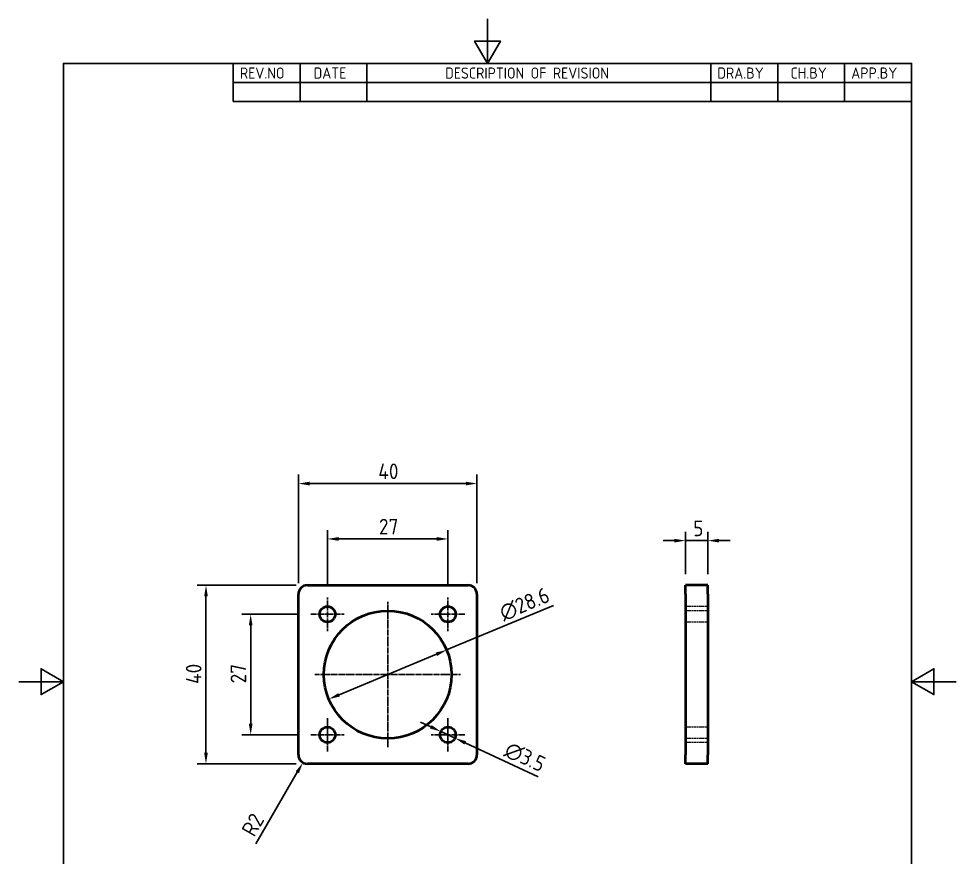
# Model space of a CAD drawing. Header units: millimetres. Extents: x 0 to 210, y 0 to 297.
# Drawn here: x 0 to 210, y 109.2 to 297 of the extents above; entities that cross this region are included whole.
import ezdxf

# ---------------------------------------------------------------- set-up
doc = ezdxf.new("R2010")
doc.units = ezdxf.units.MM
doc.linetypes.add('CHAIN', pattern=[0.7087, 0.4724, -0.0591, 0.1181, -0.0591])
doc.linetypes.add('DASHED', pattern=[0.2067, 0.1654, -0.0413])
doc.layers.get('0').update_dxf_attribs({"color": 3, "lineweight": 25, "true_color": 0x00ff00})
for name, color, linetype, lineweight, true_color in [('가려진 것(ISO)', 2, 'DASHED', 18, 0xffff00), ('가시적인 것(ISO)', 3, 'Continuous', 40, 0x00ff00), ('기호(ISO)', 5, 'Continuous', 25, 0x0000ff), ('중심 표식(ISO)', 1, 'Continuous', 25, 0xff0000), ('치수(ISO)', 2, 'Continuous', 25, 0xffff00)]:
    doc.layers.add(name, color=color, linetype=linetype, lineweight=lineweight, true_color=true_color)
doc.layers.add('경계(ISO)', color=7, linetype='Continuous', lineweight=25)
doc.styles.add('ISO ProportionalPSTEK', font='isocp.shx')
doc.styles.add('치수 텍스트_PSTEK_POSCO', font='isocp.shx')
doc.dimstyles.new('치수_PSTEK_POSCO', dxfattribs={"dimtxt": 3.5, "dimasz": 2.5, "dimexe": 2, "dimexo": 2.5, "dimgap": 1, "dimtad": 1, "dimrnd": 1e-08, "dimdsep": 46, "dimtxsty": '치수 텍스트_PSTEK_POSCO', "dimcen": 0.09, "dimdle": 10, "dimclrd": 7, "dimclre": 7, "dimclrt": 2, "dimadec": 1, "dimazin": 2, "dimtfac": 1, "dimtmove": 0, "dimatfit": 3, "dimfxl": 1, "dimtolj": 1, "dimlwd": -1, "dimlwe": -1, "dimarcsym": 0})

# ---------------------------------------------------------------- blocks, each defined once
blk = doc.blocks.new('경계 Default Border')
at = {"layer": '경계(ISO)', "flags": 128}
for points in [[(105, 297.0000076293945), (105, 287.0000076293945), (102.1132469177246, 292.0000076293945), (107.8867530822754, 292.0000076293945), (105, 287.0000076293945)], [(10, 10), (10, 287.0000076293945), (200, 287.0000076293945), (200, 10), (10, 10)], [(0, 148.5000038146973), (10, 148.5000038146973), (5, 151.3867473602295), (5, 145.6132507324219), (10, 148.5000038146973)], [(210, 148.5000038146973), (200, 148.5000038146973), (205, 151.3867473602295), (205, 145.6132507324219), (200, 148.5000038146973)]]:
    blk.add_lwpolyline(points, dxfattribs=at)
blk = doc.blocks.new('리비전 내역')
at = {"layer": '기호(ISO)'}
for p, q in [((48.00000000000001, 287.0000076293945), (200, 287.0000076293945)), ((48.00000000000001, 287.0000076293945), (48.00000000000001, 282.7200076293945)), ((63.00000000000001, 287.0000076293945), (63.00000000000001, 282.7200076293945)), ((78, 287.0000076293945), (78, 282.7200076293945)), ((155, 287.0000076293945), (155, 282.7200076293945)), ((170, 287.0000076293945), (170, 282.7200076293945)), ((185, 287.0000076293945), (185, 282.7200076293945)), ((200, 287.0000076293945), (200, 282.7200076293945)), ((48.00000000000001, 282.7200076293945), (200, 282.7200076293945)), ((48.00000000000001, 282.7200076293945), (48.00000000000001, 278.4400076293945)), ((63.00000000000001, 282.7200076293945), (63.00000000000001, 278.4400076293945)), ((78, 282.7200076293945), (78, 278.4400076293945)), ((155, 282.7200076293945), (155, 278.4400076293945)), ((170, 282.7200076293945), (170, 278.4400076293945)), ((185, 282.7200076293945), (185, 278.4400076293945)), ((200, 282.7200076293945), (200, 278.4400076293945)), ((48.00000000000001, 278.4400076293945), (200, 278.4400076293945))]:
    blk.add_line(p, q, dxfattribs=at)
at = {"layer": '기호(ISO)', "color": 2, "true_color": 0xffff00, "char_height": 2.5, "attachment_point": 7, "style": 'ISO ProportionalPSTEK'}
for s, insert in [('REV.NO', (49.5271157026291, 283.5831900503393)), ('DATE', (66.05423110723495, 283.5831900503393)), ('DESCRIPTION OF REVISION', (95.50702043336295, 283.5831900503393)), ('DRA.BY', (156.4757339553203, 283.5831900503393)), ('CH.BY', (172.8642915086116, 283.5831900503393)), ('APP.BY', (186.4777339604403, 283.5831900503393))]:
    blk.add_mtext(s, dxfattribs=dict(at, insert=insert))
blk = doc.blocks.new('*D23')
at = {"layer": 'Defpoints', "color": 0, "transparency": 16777216}
for p in [(149.3494158252089, 180.096578824102), (149.3494158252089, 170.096578824102), (154.3494158252089, 170.096578824102)]:
    blk.add_point(p, dxfattribs=at)
at = {"layer": '치수(ISO)', "color": 7, "transparency": 16777216}
for p, q in [((149.3494158252089, 172.596578824102), (149.3494158252089, 182.096578824102)), ((154.3494158252089, 172.596578824102), (154.3494158252089, 182.096578824102)), ((146.8494158252089, 180.096578824102), (144.3494158252089, 180.096578824102)), ((154.3494158252089, 180.096578824102), (149.3494158252089, 180.096578824102)), ((156.8494158252089, 180.096578824102), (159.3494158252089, 180.096578824102))]:
    blk.add_line(p, q, dxfattribs=at)
for points in [[(146.8494158252089, 180.5132454907686), (146.8494158252089, 179.6799121574353), (149.3494158252089, 180.096578824102)], [(156.8494158252089, 180.5132454907686), (156.8494158252089, 179.6799121574353), (154.3494158252089, 180.096578824102)]]:
    blk.add_solid(points, dxfattribs=at)
at = {"layer": '치수(ISO)', "color": 2, "transparency": 16777216, "insert": (151.0769284517936, 182.846578824102), "char_height": 3.5, "attachment_point": 4, "style": '치수 텍스트_PSTEK_POSCO'}
blk.add_mtext('\\A1;5', dxfattribs=at)
blk = doc.blocks.new('*D24')
at = {"layer": 'Defpoints', "color": 0, "transparency": 16777216}
for p in [(102.6478944240974, 192.8761866151447), (62.64789442409739, 168.0965788241019), (102.6478944240974, 168.0965788241019)]:
    blk.add_point(p, dxfattribs=at)
at = {"layer": '치수(ISO)', "color": 7, "transparency": 16777216}
for p, q in [((62.64789442409739, 170.5965788241019), (62.64789442409739, 194.8761866151447)), ((102.6478944240974, 170.5965788241019), (102.6478944240974, 194.8761866151447)), ((65.14789442409739, 192.8761866151447), (100.1478944240974, 192.8761866151447))]:
    blk.add_line(p, q, dxfattribs=at)
for points in [[(65.14789442409739, 193.2928532818113), (65.14789442409739, 192.459519948478), (62.64789442409739, 192.8761866151447)], [(100.1478944240974, 193.2928532818113), (100.1478944240974, 192.459519948478), (102.6478944240974, 192.8761866151447)]]:
    blk.add_solid(points, dxfattribs=at)
at = {"layer": '치수(ISO)', "color": 2, "transparency": 16777216, "insert": (80.54651647134146, 195.6261866151447), "char_height": 3.5, "attachment_point": 4, "style": '치수 텍스트_PSTEK_POSCO'}
blk.add_mtext('\\A1;40', dxfattribs=at)
blk = doc.blocks.new('*D25')
at = {"layer": 'Defpoints', "color": 0, "transparency": 16777216}
for p in [(64.6478944240974, 170.096578824102), (41.94108339968967, 130.096578824102), (64.6478944240974, 130.0965788241019)]:
    blk.add_point(p, dxfattribs=at)
at = {"layer": '치수(ISO)', "color": 7, "transparency": 16777216}
for p, q in [((62.14789442409739, 170.096578824102), (39.94108339968967, 170.096578824102)), ((41.94108339968967, 167.596578824102), (41.94108339968967, 132.596578824102)), ((62.1478944240974, 130.096578824102), (39.94108339968967, 130.096578824102))]:
    blk.add_line(p, q, dxfattribs=at)
for points in [[(41.52441673302301, 167.596578824102), (42.35775006635634, 167.596578824102), (41.94108339968967, 170.096578824102)], [(41.524416733023, 132.596578824102), (42.35775006635633, 132.596578824102), (41.94108339968967, 130.096578824102)]]:
    blk.add_solid(points, dxfattribs=at)
at = {"layer": '치수(ISO)', "color": 2, "transparency": 16777216, "insert": (39.19108339968965, 147.995200871346), "char_height": 3.5, "attachment_point": 4, "rotation": 90, "style": '치수 텍스트_PSTEK_POSCO'}
blk.add_mtext('\\A1;40', dxfattribs=at)
blk = doc.blocks.new('*D26')
at = {"layer": 'Defpoints', "color": 0, "transparency": 16777216}
for p in [(51.95058542822918, 163.596578824102), (65.3978944240974, 163.5965788241019), (65.3978944240974, 136.5965788241019)]:
    blk.add_point(p, dxfattribs=at)
at = {"layer": '치수(ISO)', "color": 7, "transparency": 16777216}
for p, q in [((62.89789442409739, 163.596578824102), (49.95058542822918, 163.596578824102)), ((51.95058542822917, 139.096578824102), (51.95058542822918, 161.096578824102)), ((62.8978944240974, 136.596578824102), (49.95058542822917, 136.596578824102))]:
    blk.add_line(p, q, dxfattribs=at)
for points in [[(51.53391876156251, 161.096578824102), (52.36725209489584, 161.096578824102), (51.95058542822918, 163.596578824102)], [(51.5339187615625, 139.096578824102), (52.36725209489583, 139.096578824102), (51.95058542822917, 136.596578824102)]]:
    blk.add_solid(points, dxfattribs=at)
at = {"layer": '치수(ISO)', "color": 2, "transparency": 16777216, "insert": (49.20024094004017, 148.127139847724), "char_height": 3.5, "attachment_point": 4, "rotation": 90, "style": '치수 텍스트_PSTEK_POSCO'}
blk.add_mtext('\\A1;27', dxfattribs=at)
blk = doc.blocks.new('*D27')
at = {"layer": 'Defpoints', "color": 0, "transparency": 16777216}
for p in [(96.14789442409737, 180.4763567929244), (69.1478944240974, 167.3465788241019), (96.14789442409737, 167.3465788241019)]:
    blk.add_point(p, dxfattribs=at)
at = {"layer": '치수(ISO)', "color": 7, "transparency": 16777216}
for p, q in [((69.1478944240974, 169.8465788241019), (69.1478944240974, 182.4763567929244)), ((96.14789442409737, 169.8465788241019), (96.14789442409737, 182.4763567929244)), ((71.6478944240974, 180.4763567929244), (93.64789442409737, 180.4763567929244))]:
    blk.add_line(p, q, dxfattribs=at)
for points in [[(71.6478944240974, 180.8930234595911), (71.6478944240974, 180.0596901262577), (69.1478944240974, 180.4763567929244)], [(93.64789442409737, 180.8930234595911), (93.64789442409737, 180.0596901262577), (96.14789442409737, 180.4763567929244)]]:
    blk.add_solid(points, dxfattribs=at)
at = {"layer": '치수(ISO)', "color": 2, "transparency": 16777216, "insert": (80.67845544771943, 183.2267012811134), "char_height": 3.5, "attachment_point": 4, "style": '치수 텍스트_PSTEK_POSCO'}
blk.add_mtext('\\A1;27', dxfattribs=at)
blk = doc.blocks.new('*D28')
at = {"layer": 'Defpoints', "color": 0, "transparency": 16777216}
for p in [(95.84677740039785, 155.5992589145605), (69.44901144779702, 144.5938987336435)]:
    blk.add_point(p, dxfattribs=at)
at = {"layer": '치수(ISO)', "color": 7, "transparency": 16777216}
for p, q in [((95.84677740039785, 155.5992589145605), (119.7986088151373, 165.5848967971421)), ((71.75650847162575, 145.5559057424649), (93.53928037656912, 154.6372519057391))]:
    blk.add_line(p, q, dxfattribs=at)
for points in [[(93.37894587509889, 155.0218347430439), (93.69961487803937, 154.2526690684343), (95.84677740039785, 155.5992589145605)], [(71.59617397015552, 145.9404885797697), (71.91684297309598, 145.1713229051601), (69.44901144779702, 144.5938987336435)]]:
    blk.add_solid(points, dxfattribs=at)
at = {"layer": '치수(ISO)', "color": 2, "transparency": 16777216, "insert": (107.965529292886, 163.6314189944296), "char_height": 3.5, "attachment_point": 4, "rotation": 22.63149861235839, "style": '치수 텍스트_PSTEK_POSCO'}
blk.add_mtext('\\A1;∅28.6', dxfattribs=at)
blk = doc.blocks.new('*D29')
at = {"layer": 'Defpoints', "color": 0, "transparency": 16777216}
for p in [(63.64789442409706, 130.3645280165333), (64.64789442409739, 132.096578824102)]:
    blk.add_point(p, dxfattribs=at)
at = {"layer": '치수(ISO)', "color": 7, "transparency": 16777216}
blk.add_line((53.12782751348933, 112.1432376283444), (62.39789442409666, 128.1994645070724), dxfattribs=at)
blk.add_solid([(62.03705050585319, 128.4077978404058), (62.75873834234014, 127.991131173739), (63.64789442409706, 130.3645280165333)], dxfattribs=at)
at = {"layer": '치수(ISO)', "color": 2, "transparency": 16777216, "insert": (51.24595931755959, 114.3844352762236), "char_height": 3.5, "attachment_point": 4, "rotation": 59.99999999998932, "style": '치수 텍스트_PSTEK_POSCO'}
blk.add_mtext('\\A1;R2', dxfattribs=at)
blk = doc.blocks.new('*D30')
at = {"layer": 'Defpoints', "color": 0, "transparency": 16777216}
for p in [(94.56125490177604, 137.3348707895246), (97.73453394641882, 135.8582868586792)]:
    blk.add_point(p, dxfattribs=at)
at = {"layer": '치수(ISO)', "color": 7, "transparency": 16777216}
for p, q in [((92.29462701274548, 138.3895735972714), (90.02799912371493, 139.4442764050182)), ((94.56125490177604, 137.3348707895246), (97.73453394641882, 135.8582868586792)), ((100.0011618354494, 134.8035840509324), (116.3851461038563, 127.1798208855729))]:
    blk.add_line(p, q, dxfattribs=at)
for points in [[(92.47041081403661, 138.7673449121099), (92.11884321145436, 138.011802282433), (94.56125490177604, 137.3348707895246)], [(100.1769456367405, 135.1813553657709), (99.82537803415826, 134.425812736094), (97.73453394641882, 135.8582868586792)]]:
    blk.add_solid(points, dxfattribs=at)
at = {"layer": '치수(ISO)', "color": 2, "transparency": 16777216, "insert": (109.2086847123386, 133.5522978365637), "char_height": 3.5, "attachment_point": 4, "rotation": 335.0465922639297, "style": '치수 텍스트_PSTEK_POSCO'}
blk.add_mtext('\\A1;∅3.5', dxfattribs=at)

msp = doc.modelspace()

# ---------------------------------------------------------------- linework, layer by layer
at = {"layer": '가려진 것(ISO)'}
for p, q in [((154.3494158252075, 165.3465788241019), (149.3494158252075, 165.3465788241019)), ((154.3494158252036, 164.3965788241019), (149.3494158252036, 164.3965788241019)), ((154.3494158252075, 161.846578824102), (149.3494158252075, 161.846578824102)), ((154.3494158252075, 138.346578824102), (149.3494158252075, 138.346578824102)), ((154.3494158252036, 135.7965788241019), (149.3494158252036, 135.7965788241019)), ((154.3494158252075, 134.8465788241019), (149.3494158252075, 134.8465788241019))]:
    msp.add_line(p, q, dxfattribs=at)
at = {"layer": '가시적인 것(ISO)'}
for p, q in [((62.6478944240974, 132.096578824102), (62.64789442409739, 168.0965788241019)), ((64.6478944240974, 170.096578824102), (100.6478944240974, 170.096578824102)), ((102.6478944240974, 168.0965788241019), (102.6478944240974, 132.096578824102)), ((149.3494158252095, 168.0965788241019), (149.3494158252089, 170.0965788241019)), ((154.3494158252089, 170.096578824102), (149.3494158252089, 170.096578824102)), ((149.3494158252095, 168.0965788241019), (149.3494158252095, 132.096578824102)), ((154.3494158252095, 168.0965788241019), (154.3494158252089, 170.0965788241019)), ((154.3494158252095, 168.0965788241019), (154.3494158252095, 132.096578824102)), ((149.3494158252089, 130.096578824102), (149.3494158252095, 132.096578824102)), ((154.3494158252089, 130.096578824102), (154.3494158252095, 132.096578824102)), ((100.6478944240974, 130.096578824102), (64.6478944240974, 130.096578824102)), ((154.3494158252089, 130.096578824102), (149.3494158252089, 130.096578824102))]:
    msp.add_line(p, q, dxfattribs=at)
for centre, radius in [((69.14789442409739, 163.5965788241019), 1.75), ((82.64789442409739, 150.0965788241019), 14.3), ((96.14789442409737, 163.596578824102), 1.75), ((69.1478944240974, 136.5965788241019), 1.75), ((96.14789442409739, 136.5965788241019), 1.75)]:
    msp.add_circle(centre, radius, dxfattribs=at)
for centre, radius, start, end in [((64.6478944240974, 168.0965788241019), 2.00000000000002, 90, 180), ((100.6478944240974, 168.0965788241019), 1.999999999999984, 0, 90), ((64.6478944240974, 132.096578824102), 2.000000000000017, 180, 270), ((100.6478944240974, 132.096578824102), 1.999999999999995, 270, 0)]:
    msp.add_arc(centre, radius, start, end, dxfattribs=at)
at = {"layer": '중심 표식(ISO)', "linetype": 'CHAIN'}
for p, q in [((69.1478944240974, 167.3465788241019), (69.1478944240974, 159.8465788241019)), ((82.64789442409739, 166.3965788241019), (82.64789442409739, 133.7965788241019)), ((96.14789442409737, 167.3465788241019), (96.14789442409737, 159.8465788241019)), ((72.8978944240974, 163.5965788241019), (65.3978944240974, 163.5965788241019)), ((99.89789442409737, 163.5965788241019), (92.39789442409737, 163.5965788241019)), ((98.9478944240974, 150.0965788241019), (66.34789442409739, 150.0965788241019)), ((69.1478944240974, 140.3465788241019), (69.1478944240974, 132.8465788241019)), ((96.14789442409739, 140.3465788241019), (96.14789442409739, 132.8465788241019)), ((72.8978944240974, 136.5965788241019), (65.3978944240974, 136.5965788241019)), ((99.89789442409739, 136.5965788241019), (92.39789442409739, 136.5965788241019))]:
    msp.add_line(p, q, dxfattribs=at)

# ---------------------------------------------------------------- block references
msp.add_blockref('경계 Default Border', (0, 0))
at = {"layer": '기호(ISO)'}
msp.add_blockref('리비전 내역', (0, 0), dxfattribs=at)

# ---------------------------------------------------------------- dimensions: what is measured, and where the dimension line sits
at = {"layer": '치수(ISO)', "color": 7}
dim = msp.add_linear_dim(base=(102.6478944240974, 192.8761866151447), p1=(62.64789442409739, 168.0965788241019), p2=(102.6478944240974, 168.0965788241019), dimstyle='치수_PSTEK_POSCO', override={"dimdec": 2, "dimtp": 0, "dimtm": -0, "dimtdec": 2, "dimtofl": 0, "dimatfit": 1}, dxfattribs=at)
dim.commit()
dim.dimension.update_dxf_attribs({"geometry": '*D24', "text_midpoint": (82.64789442409737, 192.8761866151447), "dimtype": 160})
for base, p1, p2, angle, override, picture, middle in [((96.14789442409737, 180.4763567929244), (69.1478944240974, 167.3465788241019), (96.14789442409737, 167.3465788241019), 180, {"dimdec": 2, "dimtp": 0, "dimtm": -0, "dimtdec": 2, "dimtofl": 0, "dimatfit": 1}, '*D27', (82.64789442409739, 180.4763567929244)), ((149.3494158252089, 180.096578824102), (154.3494158252089, 170.096578824102), (149.3494158252089, 170.096578824102), 180, {"dimdec": 2, "dimtp": 0, "dimtm": -0, "dimtdec": 2, "dimtofl": 1, "dimatfit": 1}, '*D23', (151.8494158252089, 180.096578824102)), ((41.94108339968967, 130.096578824102), (64.6478944240974, 170.096578824102), (64.6478944240974, 130.0965788241019), 270, {"dimdec": 2, "dimtp": 0, "dimtm": -0, "dimtdec": 2, "dimtofl": 0, "dimatfit": 1}, '*D25', (41.94108339968965, 150.096578824102)), ((51.95058542822918, 163.596578824102), (65.3978944240974, 136.5965788241019), (65.3978944240974, 163.5965788241019), 90, {"dimdec": 2, "dimtp": 0, "dimtm": -0, "dimtdec": 2, "dimtofl": 0, "dimatfit": 1}, '*D26', (51.95058542822915, 150.0965788241019))]:
    dim = msp.add_linear_dim(base=base, p1=p1, p2=p2, angle=angle, dimstyle='치수_PSTEK_POSCO', override=override, dxfattribs=at)
    dim.commit()
    dim.dimension.update_dxf_attribs({"geometry": picture, "text_midpoint": middle, "dimtype": 160})
for p1, p2, override, picture, middle in [((69.44901144779702, 144.5938987336435), (95.84677740039785, 155.5992589145605), {"dimdec": 2, "dimlfac": 0.9999999999999962, "dimtp": 0, "dimtm": -0, "dimtdec": 2, "dimatfit": 2}, '*D28', (113.9497397841082, 163.1464741498216)), ((94.56125490177604, 137.3348707895246), (97.73453394641882, 135.8582868586792), {"dimdec": 2, "dimlfac": 0.9999999999999899, "dimtp": 0, "dimtm": -0, "dimtdec": 2, "dimatfit": 2}, '*D30', (111.7635032860306, 129.3303545836509))]:
    dim = msp.add_diameter_dim_2p(p1=p1, p2=p2, dimstyle='치수_PSTEK_POSCO', override=override, dxfattribs=at)
    dim.commit()
    dim.dimension.update_dxf_attribs({"geometry": picture, "text_midpoint": middle, "dimtype": 163})
dim = msp.add_radius_dim(center=(64.64789442409739, 132.096578824102), mpoint=(63.64789442409706, 130.3645280165333), dimstyle='치수_PSTEK_POSCO', override={"dimdec": 2, "dimcen": 0, "dimtp": 0, "dimtm": -0, "dimtdec": 2, "dimtofl": 0}, dxfattribs=at)
dim.commit()
dim.dimension.update_dxf_attribs({"geometry": '*D29', "text_midpoint": (54.7303791867182, 114.9189385481301), "dimtype": 164})

doc.saveas('drawing.dxf')
